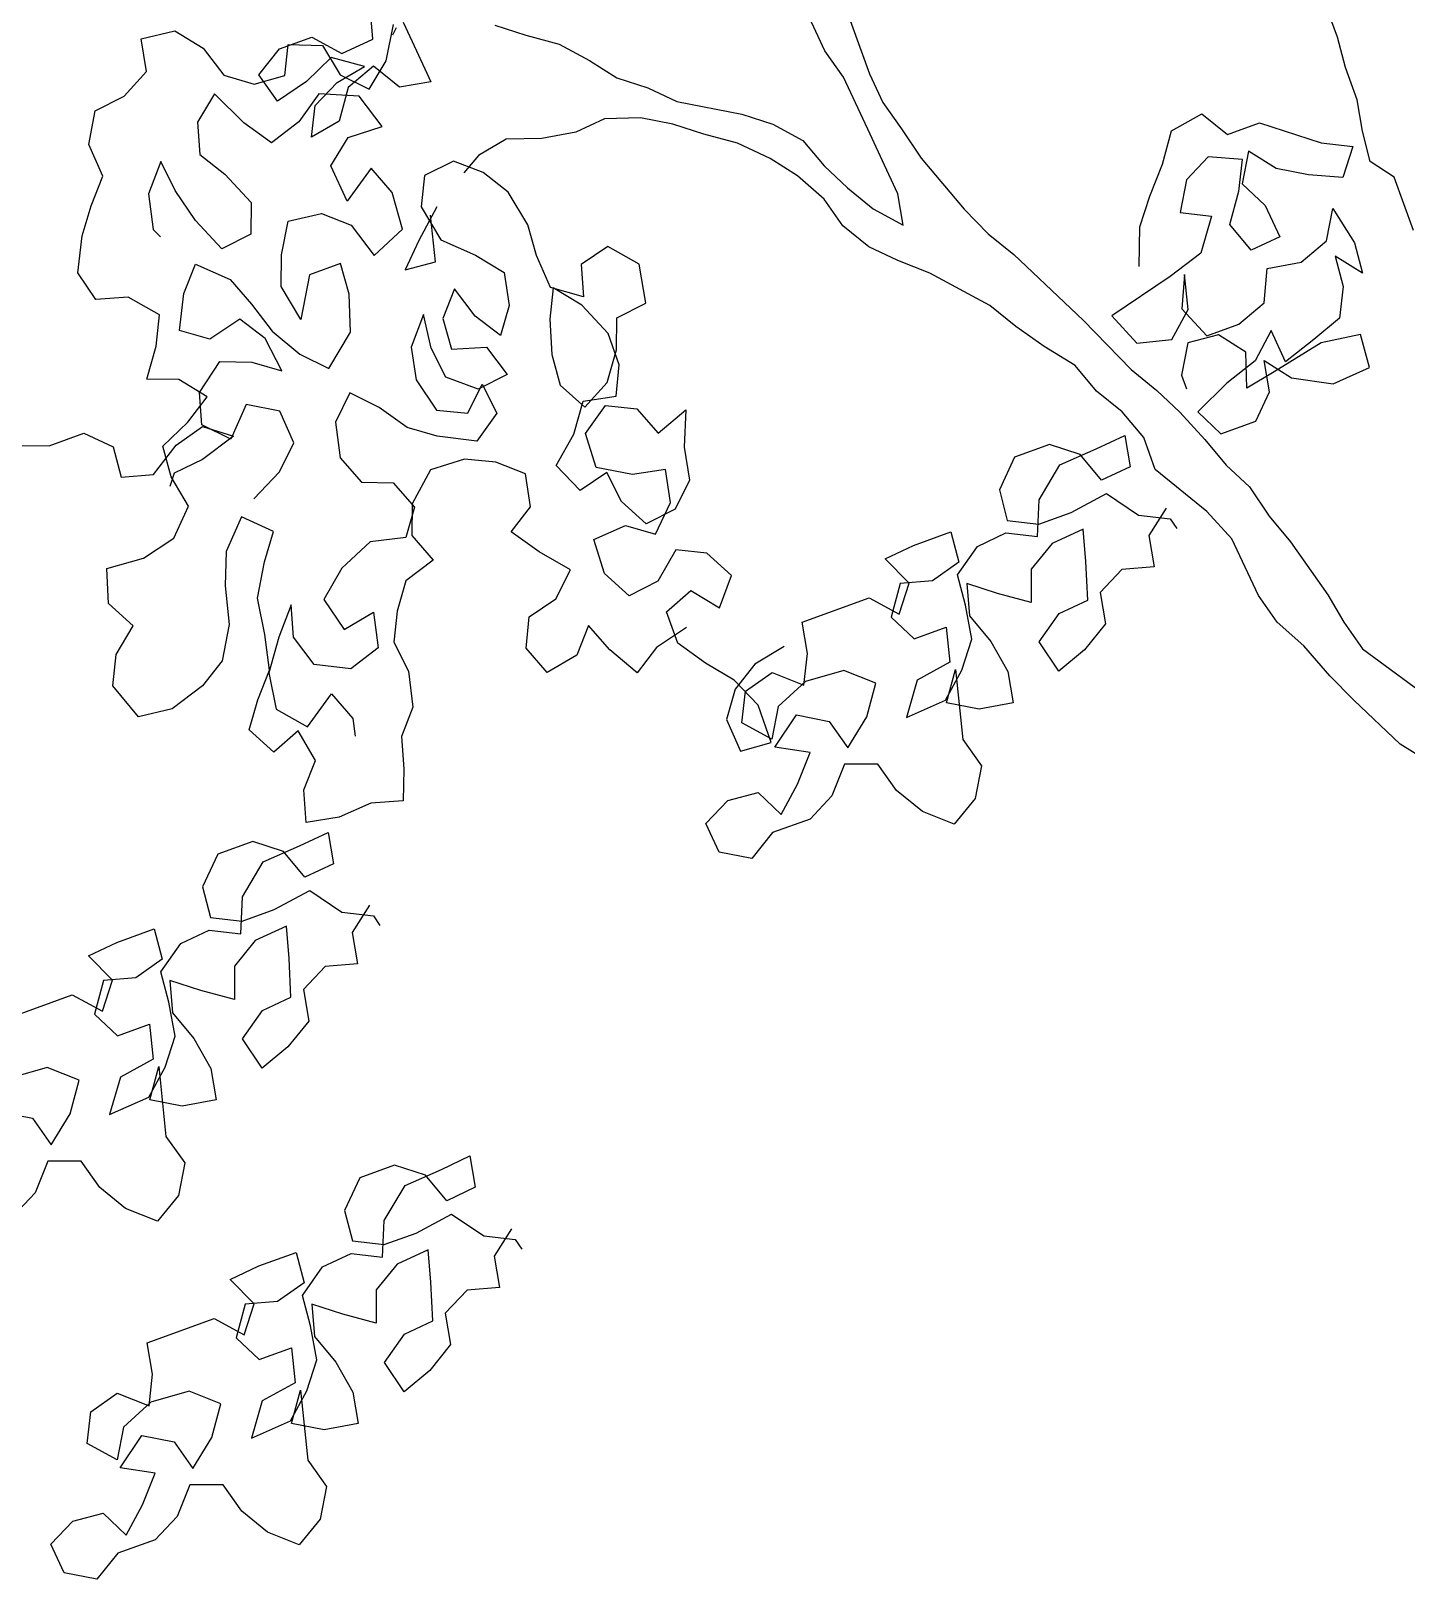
# Model space of a CAD drawing. Header units: millimetres. Extents: x 2622 to 2811, y 687 to 801.
# Drawn here: x 2709.295 to 2709.76, y 772.526 to 773.049 of the extents above; entities that cross this region are included whole.
import ezdxf

# ---------------------------------------------------------------- set-up
doc = ezdxf.new("R2010")
doc.units = ezdxf.units.MM
doc.layers.add('CHIOMA', color=94, linetype='Continuous')
doc.layers.add('tronco', color=36, linetype='Continuous')

msp = doc.modelspace()

# ---------------------------------------------------------------- linework, layer by layer
at = {"layer": 'CHIOMA'}
for p, q in [((2709.41053, 773.04592), (2709.40963, 773.05685)), ((2709.41504, 773.03866), (2709.41745, 773.05092)), ((2709.41834, 773.04978), (2709.41719, 773.04732)), ((2709.42072, 773.05167), (2709.42523, 773.04205)), ((2709.33223, 773.04611), (2709.34354, 773.04879)), ((2709.33396, 773.03499), (2709.33223, 773.04611)), ((2709.34354, 773.04879), (2709.35317, 773.04298)), ((2709.37898, 773.04266), (2709.38983, 773.04659)), ((2709.38983, 773.04659), (2709.40001, 773.04108)), ((2709.40001, 773.04108), (2709.41053, 773.04592)), ((2709.35317, 773.04298), (2709.36018, 773.03376)), ((2709.37191, 773.03395), (2709.37898, 773.04266)), ((2709.38074, 773.03364), (2709.38183, 773.0442)), ((2709.38183, 773.0442), (2709.39353, 773.04386)), ((2709.3964, 773.03977), (2709.38809, 773.03164)), ((2709.39353, 773.04386), (2709.39941, 773.03389)), ((2709.40773, 773.03672), (2709.3964, 773.03977)), ((2709.42523, 773.04205), (2709.43007, 773.03154)), ((2709.32645, 773.02667), (2709.33396, 773.03499)), ((2709.37823, 773.02499), (2709.37191, 773.03395)), ((2709.39844, 773.03131), (2709.40773, 773.03672)), ((2709.41077, 773.03681), (2709.40214, 773.02958)), ((2709.40923, 773.02902), (2709.41504, 773.03866)), ((2709.41948, 773.02973), (2709.41077, 773.03681)), ((2709.36018, 773.03376), (2709.37038, 773.03077)), ((2709.37038, 773.03077), (2709.38074, 773.03364)), ((2709.38809, 773.03164), (2709.37823, 773.02499)), ((2709.39105, 773.02351), (2709.39844, 773.03131)), ((2709.40214, 773.02958), (2709.39909, 773.01825)), ((2709.39941, 773.03389), (2709.40923, 773.02902)), ((2709.43007, 773.03154), (2709.41948, 773.02973)), ((2709.31666, 773.02173), (2709.32645, 773.02667)), ((2709.357, 773.02752), (2709.35118, 773.01789)), ((2709.36684, 773.01775), (2709.357, 773.02752)), ((2709.39226, 773.02745), (2709.38551, 773.018)), ((2709.38981, 773.01283), (2709.39105, 773.02351)), ((2709.40584, 773.02674), (2709.39226, 773.02745)), ((2709.41361, 773.0164), (2709.40584, 773.02674)), ((2709.31443, 773.01041), (2709.31666, 773.02173)), ((2709.39909, 773.01825), (2709.38981, 773.01283)), ((2709.68056, 773.01503), (2709.69075, 773.02078)), ((2709.69075, 773.02078), (2709.69945, 773.0137)), ((2709.35118, 773.01789), (2709.35197, 773.00695)), ((2709.37629, 773.01099), (2709.36684, 773.01775)), ((2709.38551, 773.018), (2709.37629, 773.01099)), ((2709.40212, 773.01278), (2709.41361, 773.0164)), ((2709.67751, 773.0037), (2709.68056, 773.01503)), ((2709.69945, 773.0137), (2709.7103, 773.01764)), ((2709.7103, 773.01764), (2709.73116, 773.01089)), ((2709.31918, 772.99967), (2709.31443, 773.01041)), ((2709.3963, 773.00314), (2709.40212, 773.01278)), ((2709.7066, 773.00811), (2709.70445, 772.99711)), ((2709.71588, 773.00227), (2709.7066, 773.00811)), ((2709.73116, 773.01089), (2709.74184, 773.00965)), ((2709.74184, 773.00965), (2709.73847, 772.99922)), ((2709.33878, 773.00464), (2709.33467, 772.99369)), ((2709.34372, 772.99485), (2709.33878, 773.00464)), ((2709.35197, 773.00695), (2709.36048, 773.00038)), ((2709.40181, 772.99128), (2709.3963, 773.00314)), ((2709.43779, 773.00479), (2709.428, 772.99985)), ((2709.4478, 773.00086), (2709.43779, 773.00479)), ((2709.44624, 773.00671), (2709.44123, 773.0008)), ((2709.67323, 772.99294), (2709.67751, 773.0037)), ((2709.69296, 773.00623), (2709.68556, 772.99843)), ((2709.70454, 773.00532), (2709.69296, 773.00623)), ((2709.7033, 772.99464), (2709.70454, 773.00532)), ((2709.31526, 772.98967), (2709.31918, 772.99967)), ((2709.36048, 773.00038), (2709.36938, 772.99079)), ((2709.40989, 773.00243), (2709.40181, 772.99128)), ((2709.41708, 772.99416), (2709.40989, 773.00243)), ((2709.428, 772.99985), (2709.4269, 772.98929)), ((2709.4563, 772.99429), (2709.4478, 773.00086)), ((2709.68556, 772.99843), (2709.68342, 772.98742)), ((2709.72688, 773.00013), (2709.71588, 773.00227)), ((2709.73847, 772.99922), (2709.72688, 773.00013)), ((2709.33467, 772.99369), (2709.33622, 772.98163)), ((2709.35054, 772.98469), (2709.34372, 772.99485)), ((2709.42052, 772.98172), (2709.41708, 772.99416)), ((2709.46294, 772.98318), (2709.4563, 772.99429)), ((2709.66986, 772.9825), (2709.67323, 772.99294)), ((2709.70026, 772.98331), (2709.7033, 772.99464)), ((2709.70445, 772.99711), (2709.71225, 772.98971)), ((2709.31227, 772.97947), (2709.31526, 772.98967)), ((2709.36938, 772.99079), (2709.36922, 772.98004)), ((2709.38185, 772.98442), (2709.39315, 772.9871)), ((2709.39315, 772.9871), (2709.40316, 772.98317)), ((2709.4321, 772.98931), (2709.42602, 772.97789)), ((2709.4269, 772.98929), (2709.43354, 772.97818)), ((2709.68342, 772.98742), (2709.6941, 772.98619)), ((2709.71225, 772.98971), (2709.7171, 772.97919)), ((2709.73295, 772.97778), (2709.73509, 772.98879)), ((2709.73509, 772.98879), (2709.7424, 772.97712)), ((2709.33622, 772.98163), (2709.33868, 772.97918)), ((2709.35943, 772.9751), (2709.35054, 772.98469)), ((2709.37962, 772.9731), (2709.38185, 772.98442)), ((2709.40316, 772.98317), (2709.41093, 772.97283)), ((2709.41093, 772.97283), (2709.42052, 772.98172)), ((2709.43168, 772.97074), (2709.43005, 772.98651)), ((2709.46581, 772.97282), (2709.46294, 772.98318)), ((2709.6696, 772.96911), (2709.66986, 772.9825)), ((2709.6941, 772.98619), (2709.69047, 772.97362)), ((2709.70748, 772.97468), (2709.70026, 772.98331)), ((2709.31081, 772.96702), (2709.31227, 772.97947)), ((2709.36922, 772.98004), (2709.35943, 772.9751)), ((2709.42602, 772.97789), (2709.42141, 772.96803)), ((2709.43354, 772.97818), (2709.44525, 772.97294)), ((2709.7171, 772.97919), (2709.70748, 772.97468)), ((2709.72432, 772.97056), (2709.73295, 772.97778)), ((2709.7424, 772.97712), (2709.7451, 772.96685)), ((2709.37947, 772.96235), (2709.37962, 772.9731)), ((2709.44525, 772.97294), (2709.45489, 772.96713)), ((2709.47056, 772.96209), (2709.46581, 772.97282)), ((2709.48994, 772.97592), (2709.4809, 772.96985)), ((2709.50052, 772.96992), (2709.48994, 772.97592)), ((2709.69047, 772.97362), (2709.68003, 772.96574)), ((2709.73582, 772.97269), (2709.73853, 772.96241)), ((2709.7451, 772.96685), (2709.73582, 772.97269)), ((2709.31687, 772.95799), (2709.31081, 772.96702)), ((2709.34666, 772.95997), (2709.35059, 772.96998)), ((2709.35059, 772.96998), (2709.3623, 772.96474)), ((2709.38907, 772.96634), (2709.38611, 772.95124)), ((2709.39962, 772.97015), (2709.38907, 772.96634)), ((2709.40248, 772.95978), (2709.39962, 772.97015)), ((2709.42141, 772.96803), (2709.43168, 772.97074)), ((2709.45489, 772.96713), (2709.45662, 772.95601)), ((2709.4809, 772.96985), (2709.48169, 772.95892)), ((2709.50282, 772.95673), (2709.50052, 772.96992)), ((2709.68488, 772.96647), (2709.68397, 772.95489)), ((2709.68611, 772.95464), (2709.68488, 772.96647)), ((2709.71191, 772.95684), (2709.71282, 772.96843)), ((2709.71282, 772.96843), (2709.72432, 772.97056)), ((2709.3623, 772.96474), (2709.36949, 772.95647)), ((2709.38611, 772.95124), (2709.37947, 772.96235)), ((2709.43812, 772.9616), (2709.43419, 772.95159)), ((2709.44513, 772.95238), (2709.43812, 772.9616)), ((2709.4715, 772.9619), (2709.4704, 772.95134)), ((2709.48169, 772.95892), (2709.47056, 772.96209)), ((2709.48114, 772.95609), (2709.4715, 772.9619)), ((2709.68003, 772.96574), (2709.66031, 772.95244)), ((2709.73853, 772.96241), (2709.73729, 772.95174)), ((2709.32781, 772.95878), (2709.31687, 772.95799)), ((2709.33839, 772.95278), (2709.32781, 772.95878)), ((2709.34519, 772.94752), (2709.34666, 772.95997)), ((2709.36949, 772.95647), (2709.3765, 772.94725)), ((2709.4029, 772.94696), (2709.40248, 772.95978)), ((2709.45662, 772.95601), (2709.45364, 772.94581)), ((2709.49003, 772.9465), (2709.48114, 772.95609)), ((2709.49303, 772.95179), (2709.50282, 772.95673)), ((2709.70327, 772.94962), (2709.71191, 772.95684)), ((2709.33729, 772.94222), (2709.33839, 772.95278)), ((2709.36555, 772.95136), (2709.35539, 772.94454)), ((2709.37406, 772.94479), (2709.36555, 772.95136)), ((2709.42759, 772.95289), (2709.42348, 772.94194)), ((2709.43027, 772.94158), (2709.42759, 772.95289)), ((2709.43419, 772.95159), (2709.43706, 772.94123)), ((2709.45364, 772.94581), (2709.44513, 772.95238)), ((2709.4704, 772.95134), (2709.47101, 772.93946)), ((2709.49288, 772.94104), (2709.49303, 772.95179)), ((2709.66031, 772.95244), (2709.66877, 772.94323)), ((2709.6806, 772.94446), (2709.68611, 772.95464)), ((2709.68397, 772.95489), (2709.69243, 772.94568)), ((2709.73729, 772.95174), (2709.72866, 772.94451)), ((2709.35539, 772.94454), (2709.34519, 772.94752)), ((2709.3765, 772.94725), (2709.38577, 772.93955)), ((2709.39559, 772.93468), (2709.4029, 772.94696)), ((2709.49384, 772.93595), (2709.49003, 772.9465)), ((2709.69637, 772.94609), (2709.6861, 772.94339)), ((2709.69243, 772.94568), (2709.70327, 772.94962)), ((2709.70565, 772.94025), (2709.69637, 772.94609)), ((2709.71428, 772.94748), (2709.70877, 772.93729)), ((2709.71912, 772.93696), (2709.71428, 772.94748)), ((2709.74443, 772.94614), (2709.73112, 772.94336)), ((2709.74747, 772.93497), (2709.74443, 772.94614)), ((2709.33412, 772.93108), (2709.33729, 772.94222)), ((2709.37975, 772.93387), (2709.37406, 772.94479)), ((2709.42348, 772.94194), (2709.42521, 772.93082)), ((2709.4352, 772.93179), (2709.43027, 772.94158)), ((2709.43706, 772.94123), (2709.44894, 772.94184)), ((2709.44894, 772.94184), (2709.45595, 772.93262)), ((2709.48971, 772.9299), (2709.49288, 772.94104)), ((2709.66877, 772.94323), (2709.6806, 772.94446)), ((2709.6861, 772.94339), (2709.68396, 772.93238)), ((2709.70597, 772.92809), (2709.70565, 772.94025)), ((2709.73112, 772.94336), (2709.71526, 772.93351)), ((2709.72866, 772.94451), (2709.71912, 772.93696)), ((2709.35187, 772.92661), (2709.35881, 772.93701)), ((2709.35881, 772.93701), (2709.36956, 772.93685)), ((2709.36956, 772.93685), (2709.37975, 772.93387)), ((2709.38577, 772.93955), (2709.39559, 772.93468)), ((2709.47101, 772.93946), (2709.47387, 772.92909)), ((2709.49274, 772.92539), (2709.49384, 772.93595)), ((2709.70877, 772.93729), (2709.69924, 772.92974)), ((2709.71181, 772.93737), (2709.72109, 772.93154)), ((2709.71361, 772.92677), (2709.71181, 772.93737)), ((2709.73514, 772.92947), (2709.74747, 772.93497)), ((2709.34487, 772.93093), (2709.33412, 772.93108)), ((2709.35451, 772.92511), (2709.34487, 772.93093)), ((2709.42521, 772.93082), (2709.43204, 772.92066)), ((2709.44616, 772.92768), (2709.4352, 772.93179)), ((2709.4426, 772.91956), (2709.44747, 772.92938)), ((2709.45595, 772.93262), (2709.44616, 772.92768)), ((2709.44747, 772.92938), (2709.45241, 772.91959)), ((2709.4822, 772.92158), (2709.48971, 772.9299)), ((2709.68396, 772.93238), (2709.6856, 772.92786)), ((2709.69924, 772.92974), (2709.68945, 772.92005)), ((2709.71526, 772.93351), (2709.70597, 772.92809)), ((2709.72109, 772.93154), (2709.73514, 772.92947)), ((2709.34794, 772.9166), (2709.35451, 772.92511)), ((2709.35266, 772.91568), (2709.35187, 772.92661)), ((2709.40278, 772.92641), (2709.39791, 772.91658)), ((2709.41261, 772.92153), (2709.40278, 772.92641)), ((2709.47387, 772.92909), (2709.4822, 772.92158)), ((2709.48162, 772.92365), (2709.49274, 772.92539)), ((2709.70901, 772.91692), (2709.71361, 772.92677)), ((2709.36772, 772.92252), (2709.36248, 772.91081)), ((2709.37904, 772.92029), (2709.36772, 772.92252)), ((2709.38379, 772.90956), (2709.37904, 772.92029)), ((2709.42206, 772.91478), (2709.41261, 772.92153)), ((2709.43204, 772.92066), (2709.4426, 772.91956)), ((2709.45241, 772.91959), (2709.44565, 772.91014)), ((2709.47846, 772.91251), (2709.48162, 772.92365)), ((2709.48241, 772.91272), (2709.48917, 772.92217)), ((2709.48917, 772.92217), (2709.49974, 772.92107)), ((2709.49974, 772.92107), (2709.50693, 772.9128)), ((2709.50693, 772.9128), (2709.51633, 772.92075)), ((2709.51633, 772.92075), (2709.51581, 772.90811)), ((2709.68945, 772.92005), (2709.69725, 772.91265)), ((2709.33948, 772.90847), (2709.34794, 772.9166)), ((2709.34397, 772.90882), (2709.35293, 772.91514)), ((2709.36248, 772.91081), (2709.35266, 772.91568)), ((2709.35293, 772.91514), (2709.36336, 772.91177)), ((2709.39791, 772.91658), (2709.39946, 772.90452)), ((2709.43225, 772.91179), (2709.42206, 772.91478)), ((2709.69725, 772.91265), (2709.70901, 772.91692)), ((2709.28983, 772.90861), (2709.30108, 772.9086)), ((2709.30108, 772.9086), (2709.31283, 772.91287)), ((2709.31283, 772.91287), (2709.32269, 772.90826)), ((2709.33632, 772.89889), (2709.34397, 772.90882)), ((2709.34234, 772.8981), (2709.33948, 772.90847)), ((2709.36336, 772.91177), (2709.35292, 772.90389)), ((2709.37892, 772.89973), (2709.38379, 772.90956)), ((2709.44565, 772.91014), (2709.43225, 772.91179)), ((2709.47246, 772.90193), (2709.47846, 772.91251)), ((2709.48604, 772.90122), (2709.48241, 772.91272)), ((2709.63925, 772.90899), (2709.6275, 772.90473)), ((2709.64968, 772.90562), (2709.63925, 772.90899)), ((2709.65511, 772.90759), (2709.66472, 772.9121)), ((2709.66472, 772.9121), (2709.66652, 772.9015)), ((2709.32269, 772.90826), (2709.32539, 772.89799)), ((2709.35292, 772.90389), (2709.34331, 772.89937)), ((2709.39946, 772.90452), (2709.40666, 772.89624)), ((2709.44152, 772.90409), (2709.43003, 772.90047)), ((2709.45208, 772.903), (2709.44152, 772.90409)), ((2709.51581, 772.90811), (2709.51754, 772.89699)), ((2709.6275, 772.90473), (2709.62232, 772.89364)), ((2709.64278, 772.90209), (2709.65511, 772.90759)), ((2709.65691, 772.89699), (2709.64968, 772.90562)), ((2709.32539, 772.89799), (2709.33632, 772.89889)), ((2709.34331, 772.89937), (2709.34191, 772.89477)), ((2709.34822, 772.88813), (2709.34234, 772.8981)), ((2709.37028, 772.89065), (2709.37892, 772.89973)), ((2709.43003, 772.90047), (2709.42384, 772.88895)), ((2709.46209, 772.89907), (2709.45208, 772.903)), ((2709.46383, 772.88795), (2709.46209, 772.89907)), ((2709.48059, 772.89347), (2709.47246, 772.90193)), ((2709.48963, 772.89954), (2709.48059, 772.89347)), ((2709.4983, 772.89881), (2709.48604, 772.90122)), ((2709.49456, 772.88975), (2709.48963, 772.89954)), ((2709.50942, 772.90055), (2709.4983, 772.89881)), ((2709.51116, 772.88943), (2709.50942, 772.90055)), ((2709.63579, 772.89035), (2709.64278, 772.90209)), ((2709.66652, 772.9015), (2709.65691, 772.89699)), ((2709.40666, 772.89624), (2709.41741, 772.89609)), ((2709.41741, 772.89609), (2709.4246, 772.88782)), ((2709.51754, 772.89699), (2709.51267, 772.88717)), ((2709.62232, 772.89364), (2709.62502, 772.88337)), ((2709.34317, 772.87736), (2709.34822, 772.88813)), ((2709.4246, 772.88782), (2709.42162, 772.87762)), ((2709.42384, 772.88895), (2709.42369, 772.8782)), ((2709.45726, 772.87944), (2709.46383, 772.88795)), ((2709.50288, 772.88223), (2709.49456, 772.88975)), ((2709.5061, 772.87866), (2709.51116, 772.88943)), ((2709.6352, 772.87786), (2709.63579, 772.89035)), ((2709.64655, 772.88607), (2709.65855, 772.89247)), ((2709.65855, 772.89247), (2709.66939, 772.88515)), ((2709.67875, 772.88753), (2709.67291, 772.87825)), ((2709.36615, 772.8846), (2709.36091, 772.87289)), ((2709.37692, 772.87955), (2709.36615, 772.8846)), ((2709.51267, 772.88717), (2709.50288, 772.88223)), ((2709.62502, 772.88337), (2709.6357, 772.88213)), ((2709.6357, 772.88213), (2709.64655, 772.88607)), ((2709.66939, 772.88515), (2709.68007, 772.88391)), ((2709.68007, 772.88391), (2709.68228, 772.88062)), ((2709.33301, 772.87054), (2709.34317, 772.87736)), ((2709.37393, 772.86935), (2709.37692, 772.87955)), ((2709.42162, 772.87762), (2709.40955, 772.87607)), ((2709.42369, 772.8782), (2709.43088, 772.86992)), ((2709.46671, 772.87268), (2709.45726, 772.87944)), ((2709.48517, 772.87689), (2709.49591, 772.88164)), ((2709.49591, 772.88164), (2709.5061, 772.87866)), ((2709.5933, 772.87493), (2709.60596, 772.87952)), ((2709.60596, 772.87952), (2709.60866, 772.86925)), ((2709.61491, 772.87458), (2709.62453, 772.8791)), ((2709.62453, 772.8791), (2709.6352, 772.87786)), ((2709.65065, 772.8804), (2709.64013, 772.87556)), ((2709.65155, 772.86947), (2709.65065, 772.8804)), ((2709.67291, 772.87825), (2709.67472, 772.86765)), ((2709.36091, 772.87289), (2709.36057, 772.8612)), ((2709.40955, 772.87607), (2709.39997, 772.86718)), ((2709.47729, 772.86668), (2709.46671, 772.87268)), ((2709.4888, 772.8654), (2709.48517, 772.87689)), ((2709.51291, 772.8734), (2709.50691, 772.86282)), ((2709.52347, 772.87231), (2709.51291, 772.8734)), ((2709.5318, 772.86479), (2709.52347, 772.87231)), ((2709.58369, 772.87041), (2709.5933, 772.87493)), ((2709.60817, 772.86498), (2709.61491, 772.87458)), ((2709.64013, 772.87556), (2709.63306, 772.86685)), ((2709.32057, 772.8671), (2709.33301, 772.87054)), ((2709.32118, 772.85522), (2709.32057, 772.8671)), ((2709.37152, 772.85709), (2709.37393, 772.86935)), ((2709.39997, 772.86718), (2709.39397, 772.8566)), ((2709.43088, 772.86992), (2709.42167, 772.86291)), ((2709.47242, 772.85686), (2709.47729, 772.86668)), ((2709.59182, 772.86211), (2709.58369, 772.87041)), ((2709.60866, 772.86925), (2709.5997, 772.86293)), ((2709.63306, 772.86685), (2709.63306, 772.8556)), ((2709.6522, 772.85641), (2709.65155, 772.86947)), ((2709.66379, 772.86675), (2709.65639, 772.85895)), ((2709.67472, 772.86765), (2709.66379, 772.86675)), ((2709.42167, 772.86291), (2709.41868, 772.85272)), ((2709.49712, 772.85789), (2709.4888, 772.8654)), ((2709.50691, 772.86282), (2709.49712, 772.85789)), ((2709.52768, 772.85384), (2709.5318, 772.86479)), ((2709.58878, 772.86203), (2709.58573, 772.8507)), ((2709.58844, 772.85168), (2709.59182, 772.86211)), ((2709.5997, 772.86293), (2709.58878, 772.86203)), ((2709.61087, 772.85471), (2709.60817, 772.86498)), ((2709.61129, 772.86202), (2709.61218, 772.85109)), ((2709.62172, 772.85864), (2709.61129, 772.86202)), ((2709.36057, 772.8612), (2709.36193, 772.84819)), ((2709.37402, 772.84484), (2709.37152, 772.85709)), ((2709.39397, 772.8566), (2709.40079, 772.84644)), ((2709.46339, 772.8508), (2709.47242, 772.85686)), ((2709.50977, 772.85246), (2709.51805, 772.85965)), ((2709.51805, 772.85965), (2709.52768, 772.85384)), ((2709.55566, 772.84899), (2709.57826, 772.85719)), ((2709.57826, 772.85719), (2709.58844, 772.85168)), ((2709.63306, 772.8556), (2709.62172, 772.85864)), ((2709.64258, 772.85189), (2709.6522, 772.85641)), ((2709.65639, 772.85895), (2709.65819, 772.84835)), ((2709.3295, 772.84771), (2709.32118, 772.85522)), ((2709.38285, 772.85486), (2709.37873, 772.84391)), ((2709.38364, 772.84393), (2709.38285, 772.85486)), ((2709.40079, 772.84644), (2709.41076, 772.85232)), ((2709.41076, 772.85232), (2709.41231, 772.84025)), ((2709.41868, 772.85272), (2709.41759, 772.84216)), ((2709.51358, 772.84191), (2709.50977, 772.85246)), ((2709.613, 772.8432), (2709.61087, 772.85471)), ((2709.61218, 772.85109), (2709.61941, 772.84246)), ((2709.63584, 772.84228), (2709.64258, 772.85189)), ((2709.32368, 772.83807), (2709.3295, 772.84771)), ((2709.36193, 772.84819), (2709.35952, 772.83593)), ((2709.46229, 772.84023), (2709.46339, 772.8508)), ((2709.48339, 772.84785), (2709.47946, 772.83784)), ((2709.49058, 772.83957), (2709.48339, 772.84785)), ((2709.51658, 772.8472), (2709.50642, 772.84038)), ((2709.55746, 772.83839), (2709.55566, 772.84899)), ((2709.58573, 772.8507), (2709.59353, 772.8433)), ((2709.59353, 772.8433), (2709.60438, 772.84723)), ((2709.60438, 772.84723), (2709.6056, 772.8354)), ((2709.65819, 772.84835), (2709.65112, 772.83965)), ((2709.37556, 772.83277), (2709.37402, 772.84484)), ((2709.37873, 772.84391), (2709.37538, 772.83183)), ((2709.39064, 772.83471), (2709.38364, 772.84393)), ((2709.41759, 772.84216), (2709.42252, 772.83237)), ((2709.52303, 772.83515), (2709.51358, 772.84191)), ((2709.5496, 772.84071), (2709.53963, 772.83483)), ((2709.60963, 772.83277), (2709.613, 772.8432)), ((2709.61941, 772.84246), (2709.62515, 772.83227)), ((2709.64249, 772.83242), (2709.63584, 772.84228)), ((2709.32259, 772.82751), (2709.32368, 772.83807)), ((2709.35952, 772.83593), (2709.35295, 772.82742)), ((2709.41231, 772.84025), (2709.4031, 772.83324)), ((2709.46948, 772.83196), (2709.46229, 772.84023)), ((2709.47946, 772.83784), (2709.46948, 772.83196)), ((2709.49985, 772.83187), (2709.49058, 772.83957)), ((2709.50642, 772.84038), (2709.49985, 772.83187)), ((2709.53267, 772.82934), (2709.52303, 772.83515)), ((2709.55622, 772.82771), (2709.55746, 772.83839)), ((2709.6056, 772.8354), (2709.59451, 772.82933)), ((2709.65112, 772.83965), (2709.64249, 772.83242)), ((2709.37164, 772.82277), (2709.37556, 772.83277)), ((2709.37538, 772.83183), (2709.37787, 772.81958)), ((2709.4031, 772.83324), (2709.39064, 772.83471)), ((2709.42252, 772.83237), (2709.42407, 772.8203)), ((2709.53963, 772.83483), (2709.53306, 772.82632)), ((2709.5365, 772.82567), (2709.54546, 772.83199)), ((2709.54546, 772.83199), (2709.55622, 772.82771)), ((2709.56978, 772.83263), (2709.5568, 772.82894)), ((2709.58054, 772.82835), (2709.56978, 772.83263)), ((2709.60412, 772.82259), (2709.60963, 772.83277)), ((2709.60444, 772.82168), (2709.60749, 772.83302)), ((2709.60749, 772.83302), (2709.60994, 772.80936)), ((2709.62515, 772.83227), (2709.62695, 772.82167)), ((2709.3313, 772.81697), (2709.32259, 772.82751)), ((2709.35295, 772.82742), (2709.34261, 772.81965)), ((2709.38845, 772.81358), (2709.39652, 772.82474)), ((2709.39652, 772.82474), (2709.40372, 772.81646)), ((2709.53306, 772.82632), (2709.53007, 772.81613)), ((2709.54081, 772.82088), (2709.53267, 772.82934)), ((2709.53526, 772.81499), (2709.5365, 772.82567)), ((2709.5568, 772.82894), (2709.54759, 772.82049)), ((2709.57749, 772.81702), (2709.58054, 772.82835)), ((2709.59451, 772.82933), (2709.59088, 772.81676)), ((2709.34261, 772.81965), (2709.3313, 772.81697)), ((2709.36865, 772.81257), (2709.37164, 772.82277)), ((2709.37787, 772.81958), (2709.38845, 772.81358)), ((2709.42407, 772.8203), (2709.42015, 772.81029)), ((2709.54519, 772.80826), (2709.54081, 772.82088)), ((2709.54759, 772.82049), (2709.54545, 772.80948)), ((2709.59088, 772.81676), (2709.60412, 772.82259)), ((2709.61545, 772.81954), (2709.60444, 772.82168)), ((2709.62695, 772.82167), (2709.61545, 772.81954)), ((2709.40372, 772.81646), (2709.40449, 772.81043)), ((2709.53007, 772.81613), (2709.53482, 772.8054)), ((2709.54545, 772.80948), (2709.53526, 772.81499)), ((2709.54643, 772.80677), (2709.55375, 772.81761)), ((2709.55375, 772.81761), (2709.56476, 772.81546)), ((2709.56476, 772.81546), (2709.57108, 772.8065)), ((2709.57108, 772.8065), (2709.57749, 772.81702)), ((2709.37698, 772.80506), (2709.36865, 772.81257)), ((2709.38525, 772.81225), (2709.37698, 772.80506)), ((2709.39113, 772.80228), (2709.38525, 772.81225)), ((2709.42015, 772.81029), (2709.42094, 772.79936)), ((2709.60994, 772.80936), (2709.61626, 772.8004)), ((2709.53482, 772.8054), (2709.54519, 772.80826)), ((2709.55834, 772.80495), (2709.54643, 772.80677)), ((2709.55407, 772.79419), (2709.55834, 772.80495)), ((2709.3872, 772.79227), (2709.39113, 772.80228)), ((2709.42094, 772.79936), (2709.42078, 772.78861)), ((2709.57001, 772.801), (2709.56573, 772.79024)), ((2709.58126, 772.80099), (2709.57001, 772.801)), ((2709.58758, 772.79204), (2709.58126, 772.80099)), ((2709.61626, 772.8004), (2709.61412, 772.78939)), ((2709.54855, 772.78401), (2709.55407, 772.79419)), ((2709.38799, 772.78133), (2709.3872, 772.79227)), ((2709.42078, 772.78861), (2709.40985, 772.78782)), ((2709.52308, 772.7809), (2709.53048, 772.7887)), ((2709.53048, 772.7887), (2709.54075, 772.79141)), ((2709.54075, 772.79141), (2709.54855, 772.78401)), ((2709.56573, 772.79024), (2709.55833, 772.78244)), ((2709.59629, 772.78496), (2709.58758, 772.79204)), ((2709.61412, 772.78939), (2709.60705, 772.78069)), ((2709.39912, 772.78307), (2709.38799, 772.78133)), ((2709.40985, 772.78782), (2709.39912, 772.78307)), ((2709.60705, 772.78069), (2709.59629, 772.78496)), ((2709.38573, 772.77344), (2709.39535, 772.77795)), ((2709.39535, 772.77795), (2709.39715, 772.76735)), ((2709.5276, 772.77129), (2709.52308, 772.7809)), ((2709.54568, 772.77785), (2709.5386, 772.76914)), ((2709.55833, 772.78244), (2709.54568, 772.77785)), ((2709.36988, 772.77485), (2709.35813, 772.77058)), ((2709.38031, 772.77147), (2709.36988, 772.77485)), ((2709.37341, 772.76794), (2709.38573, 772.77344)), ((2709.35813, 772.77058), (2709.35295, 772.75949)), ((2709.36642, 772.7562), (2709.37341, 772.76794)), ((2709.38753, 772.76284), (2709.38031, 772.77147)), ((2709.39715, 772.76735), (2709.38753, 772.76284)), ((2709.5386, 772.76914), (2709.5276, 772.77129)), ((2709.35295, 772.75949), (2709.35565, 772.74922)), ((2709.37718, 772.75192), (2709.38918, 772.75832)), ((2709.38918, 772.75832), (2709.40002, 772.751)), ((2709.36583, 772.74371), (2709.36642, 772.7562)), ((2709.36633, 772.74798), (2709.37718, 772.75192)), ((2709.40938, 772.75338), (2709.40354, 772.7441)), ((2709.35565, 772.74922), (2709.36633, 772.74798)), ((2709.38128, 772.74625), (2709.37076, 772.74141)), ((2709.38218, 772.73532), (2709.38128, 772.74625)), ((2709.40002, 772.751), (2709.41069, 772.74976)), ((2709.41069, 772.74976), (2709.41291, 772.74648)), ((2709.32393, 772.74078), (2709.33659, 772.74537)), ((2709.33659, 772.74537), (2709.33929, 772.7351)), ((2709.34554, 772.74044), (2709.35515, 772.74495)), ((2709.35515, 772.74495), (2709.36583, 772.74371)), ((2709.37076, 772.74141), (2709.36369, 772.7327)), ((2709.40354, 772.7441), (2709.40534, 772.7335)), ((2709.31432, 772.73627), (2709.32393, 772.74078)), ((2709.32245, 772.72796), (2709.31432, 772.73627)), ((2709.3388, 772.73083), (2709.34554, 772.74044)), ((2709.33929, 772.7351), (2709.33033, 772.72878)), ((2709.3415, 772.72056), (2709.3388, 772.73083)), ((2709.36369, 772.7327), (2709.36368, 772.72145)), ((2709.38283, 772.72226), (2709.38218, 772.73532)), ((2709.39442, 772.7326), (2709.38702, 772.7248)), ((2709.40534, 772.7335), (2709.39442, 772.7326)), ((2709.31941, 772.72788), (2709.31636, 772.71655)), ((2709.31907, 772.71753), (2709.32245, 772.72796)), ((2709.33033, 772.72878), (2709.31941, 772.72788)), ((2709.34192, 772.72787), (2709.34281, 772.71694)), ((2709.35235, 772.7245), (2709.34192, 772.72787)), ((2709.28629, 772.71484), (2709.30889, 772.72304)), ((2709.30889, 772.72304), (2709.31907, 772.71753)), ((2709.34363, 772.70906), (2709.3415, 772.72056)), ((2709.36368, 772.72145), (2709.35235, 772.7245)), ((2709.37321, 772.71775), (2709.38283, 772.72226)), ((2709.38702, 772.7248), (2709.38882, 772.7142)), ((2709.31636, 772.71655), (2709.32416, 772.70915)), ((2709.34281, 772.71694), (2709.35004, 772.70831)), ((2709.36647, 772.70814), (2709.37321, 772.71775)), ((2709.32416, 772.70915), (2709.33501, 772.71309)), ((2709.33501, 772.71309), (2709.33623, 772.70126)), ((2709.38882, 772.7142), (2709.38175, 772.7055)), ((2709.34026, 772.69862), (2709.34363, 772.70906)), ((2709.35004, 772.70831), (2709.35578, 772.69812)), ((2709.37312, 772.69828), (2709.36647, 772.70814)), ((2709.38175, 772.7055), (2709.37312, 772.69828)), ((2709.33623, 772.70126), (2709.32514, 772.69518)), ((2709.30041, 772.69848), (2709.28743, 772.6948)), ((2709.31117, 772.69421), (2709.30041, 772.69848)), ((2709.30812, 772.68287), (2709.31117, 772.69421)), ((2709.32514, 772.69518), (2709.32151, 772.68262)), ((2709.33474, 772.68844), (2709.34026, 772.69862)), ((2709.33507, 772.68754), (2709.33812, 772.69887)), ((2709.33812, 772.69887), (2709.34057, 772.67521)), ((2709.35578, 772.69812), (2709.35758, 772.68752)), ((2709.28438, 772.68346), (2709.29539, 772.68132)), ((2709.32151, 772.68262), (2709.33474, 772.68844)), ((2709.34608, 772.68539), (2709.33507, 772.68754)), ((2709.35758, 772.68752), (2709.34608, 772.68539)), ((2709.29539, 772.68132), (2709.30171, 772.67236)), ((2709.30171, 772.67236), (2709.30812, 772.68287)), ((2709.34057, 772.67521), (2709.34689, 772.66625)), ((2709.43371, 772.66408), (2709.44332, 772.6686)), ((2709.44332, 772.6686), (2709.44512, 772.658)), ((2709.30064, 772.66685), (2709.29636, 772.65609)), ((2709.31189, 772.66685), (2709.30064, 772.66685)), ((2709.31821, 772.65789), (2709.31189, 772.66685)), ((2709.34689, 772.66625), (2709.34475, 772.65524)), ((2709.41785, 772.66549), (2709.4061, 772.66122)), ((2709.42829, 772.66211), (2709.41785, 772.66549)), ((2709.42138, 772.65859), (2709.43371, 772.66408)), ((2709.32692, 772.65082), (2709.31821, 772.65789)), ((2709.4061, 772.66122), (2709.40092, 772.65014)), ((2709.41439, 772.64684), (2709.42138, 772.65859)), ((2709.43551, 772.65348), (2709.42829, 772.66211)), ((2709.44512, 772.658), (2709.43551, 772.65348)), ((2709.29636, 772.65609), (2709.28896, 772.64829)), ((2709.34475, 772.65524), (2709.33768, 772.64654)), ((2709.33768, 772.64654), (2709.32692, 772.65082)), ((2709.40092, 772.65014), (2709.40362, 772.63987)), ((2709.41381, 772.63435), (2709.41439, 772.64684)), ((2709.42515, 772.64256), (2709.43715, 772.64896)), ((2709.43715, 772.64896), (2709.44799, 772.64165)), ((2709.4143, 772.63863), (2709.42515, 772.64256)), ((2709.44799, 772.64165), (2709.45867, 772.64041)), ((2709.45736, 772.64402), (2709.45152, 772.63474)), ((2709.40362, 772.63987), (2709.4143, 772.63863)), ((2709.42926, 772.63689), (2709.41874, 772.63205)), ((2709.43015, 772.62596), (2709.42926, 772.63689)), ((2709.45867, 772.64041), (2709.46089, 772.63712)), ((2709.36229, 772.62691), (2709.37191, 772.63142)), ((2709.37191, 772.63142), (2709.38456, 772.63602)), ((2709.38456, 772.63602), (2709.38727, 772.62574)), ((2709.39351, 772.63108), (2709.40313, 772.63559)), ((2709.40313, 772.63559), (2709.41381, 772.63435)), ((2709.41874, 772.63205), (2709.41167, 772.62335)), ((2709.45152, 772.63474), (2709.45332, 772.62414)), ((2709.37042, 772.61861), (2709.36229, 772.62691)), ((2709.38677, 772.62147), (2709.39351, 772.63108)), ((2709.4308, 772.6129), (2709.43015, 772.62596)), ((2709.38727, 772.62574), (2709.37831, 772.61942)), ((2709.38948, 772.6112), (2709.38677, 772.62147)), ((2709.41167, 772.62335), (2709.41166, 772.61209)), ((2709.44239, 772.62325), (2709.43499, 772.61545)), ((2709.45332, 772.62414), (2709.44239, 772.62325)), ((2709.36738, 772.61853), (2709.36433, 772.60719)), ((2709.36705, 772.60818), (2709.37042, 772.61861)), ((2709.37831, 772.61942), (2709.36738, 772.61853)), ((2709.38989, 772.61851), (2709.39079, 772.60759)), ((2709.40032, 772.61514), (2709.38989, 772.61851)), ((2709.33426, 772.60549), (2709.35686, 772.61369)), ((2709.35686, 772.61369), (2709.36705, 772.60818)), ((2709.39161, 772.5997), (2709.38948, 772.6112)), ((2709.41166, 772.61209), (2709.40032, 772.61514)), ((2709.42119, 772.60839), (2709.4308, 772.6129)), ((2709.43499, 772.61545), (2709.43679, 772.60485)), ((2709.33606, 772.59489), (2709.33426, 772.60549)), ((2709.36433, 772.60719), (2709.37213, 772.59979)), ((2709.39079, 772.60759), (2709.39801, 772.59896)), ((2709.41444, 772.59878), (2709.42119, 772.60839)), ((2709.37213, 772.59979), (2709.38298, 772.60373)), ((2709.38298, 772.60373), (2709.38421, 772.5919)), ((2709.43679, 772.60485), (2709.42972, 772.59614)), ((2709.33483, 772.58421), (2709.33606, 772.59489)), ((2709.38823, 772.58927), (2709.39161, 772.5997)), ((2709.39801, 772.59896), (2709.40376, 772.58876)), ((2709.42109, 772.58892), (2709.41444, 772.59878)), ((2709.42972, 772.59614), (2709.42109, 772.58892)), ((2709.38421, 772.5919), (2709.37311, 772.58583)), ((2709.38305, 772.57818), (2709.38609, 772.58951)), ((2709.38609, 772.58951), (2709.38854, 772.56585)), ((2709.31511, 772.58216), (2709.32407, 772.58849)), ((2709.32407, 772.58849), (2709.33483, 772.58421)), ((2709.3354, 772.58544), (2709.32619, 772.57698)), ((2709.34838, 772.58913), (2709.3354, 772.58544)), ((2709.35914, 772.58485), (2709.34838, 772.58913)), ((2709.3561, 772.57351), (2709.35914, 772.58485)), ((2709.37311, 772.58583), (2709.36949, 772.57326)), ((2709.38272, 772.57908), (2709.38823, 772.58927)), ((2709.40376, 772.58876), (2709.40556, 772.57817)), ((2709.31387, 772.57149), (2709.31511, 772.58216)), ((2709.36949, 772.57326), (2709.38272, 772.57908)), ((2709.32619, 772.57698), (2709.32405, 772.56597)), ((2709.32504, 772.56326), (2709.33235, 772.5741)), ((2709.33235, 772.5741), (2709.34336, 772.57196)), ((2709.39406, 772.57604), (2709.38305, 772.57818)), ((2709.40556, 772.57817), (2709.39406, 772.57604)), ((2709.32405, 772.56597), (2709.31387, 772.57149)), ((2709.34336, 772.57196), (2709.34968, 772.563)), ((2709.34968, 772.563), (2709.3561, 772.57351)), ((2709.33695, 772.56145), (2709.32504, 772.56326)), ((2709.38854, 772.56585), (2709.39486, 772.55689)), ((2709.33267, 772.55069), (2709.33695, 772.56145)), ((2709.34861, 772.5575), (2709.34433, 772.54674)), ((2709.35987, 772.55749), (2709.34861, 772.5575)), ((2709.36619, 772.54853), (2709.35987, 772.55749)), ((2709.39486, 772.55689), (2709.39272, 772.54589)), ((2709.30909, 772.5452), (2709.31936, 772.5479)), ((2709.31936, 772.5479), (2709.32716, 772.5405)), ((2709.32716, 772.5405), (2709.33267, 772.55069)), ((2709.37489, 772.54146), (2709.36619, 772.54853)), ((2709.30169, 772.5374), (2709.30909, 772.5452)), ((2709.34433, 772.54674), (2709.33693, 772.53894)), ((2709.39272, 772.54589), (2709.38565, 772.53718)), ((2709.3062, 772.52778), (2709.30169, 772.5374)), ((2709.33693, 772.53894), (2709.32428, 772.53434)), ((2709.38565, 772.53718), (2709.37489, 772.54146)), ((2709.32428, 772.53434), (2709.31721, 772.52564)), ((2709.31721, 772.52564), (2709.3062, 772.52778))]:
    msp.add_line(p, q, dxfattribs=at)
at = {"layer": 'tronco'}
for p, q in [((2709.73661, 773.04663), (2709.7248, 773.07917)), ((2709.56598, 773.06859), (2709.57845, 773.03424)), ((2709.45178, 773.05066), (2709.46221, 773.04729)), ((2709.56334, 773.04205), (2709.55883, 773.05167)), ((2709.46221, 773.04729), (2709.47354, 773.04424)), ((2709.73931, 773.03635), (2709.73661, 773.04663)), ((2709.47354, 773.04424), (2709.48373, 773.03873)), ((2709.56966, 773.03309), (2709.56334, 773.04205)), ((2709.48373, 773.03873), (2709.49301, 773.03289)), ((2709.57845, 773.03424), (2709.58296, 773.02462)), ((2709.74325, 773.02551), (2709.73931, 773.03635)), ((2709.49301, 773.03289), (2709.50344, 773.02952)), ((2709.50344, 773.02952), (2709.51329, 773.02491)), ((2709.57868, 773.01386), (2709.56966, 773.03309)), ((2709.51329, 773.02491), (2709.53531, 773.02063)), ((2709.58296, 773.02462), (2709.58928, 773.01566)), ((2709.74505, 773.01491), (2709.74325, 773.02551)), ((2709.48881, 773.01909), (2709.47919, 773.01458)), ((2709.50097, 773.01941), (2709.48881, 773.01909)), ((2709.51198, 773.01727), (2709.50097, 773.01941)), ((2709.53531, 773.02063), (2709.54574, 773.01725)), ((2709.47919, 773.01458), (2709.46769, 773.01245)), ((2709.52241, 773.0139), (2709.51198, 773.01727)), ((2709.53374, 773.01085), (2709.52241, 773.0139)), ((2709.54574, 773.01725), (2709.55593, 773.01174)), ((2709.58352, 773.00334), (2709.57868, 773.01386)), ((2709.58928, 773.01566), (2709.59593, 773.0058)), ((2709.74775, 773.00464), (2709.74505, 773.01491)), ((2709.45553, 773.01213), (2709.44624, 773.00671)), ((2709.46769, 773.01245), (2709.45553, 773.01213)), ((2709.54483, 773.00567), (2709.53374, 773.01085)), ((2709.55593, 773.01174), (2709.56315, 773.00311)), ((2709.55411, 772.99983), (2709.54483, 773.00567)), ((2709.56315, 773.00311), (2709.57095, 772.99571)), ((2709.58804, 772.99373), (2709.58352, 773.00334)), ((2709.59593, 773.0058), (2709.61038, 772.98854)), ((2709.7558, 772.99937), (2709.74775, 773.00464)), ((2709.56314, 772.99185), (2709.55411, 772.99983)), ((2709.76236, 772.9813), (2709.7558, 772.99937)), ((2709.57095, 772.99571), (2709.57965, 772.98864)), ((2709.58984, 772.98313), (2709.58804, 772.99373)), ((2709.56946, 772.98289), (2709.56314, 772.99185)), ((2709.57965, 772.98864), (2709.58984, 772.98313)), ((2709.61038, 772.98854), (2709.61851, 772.98024)), ((2709.57817, 772.97582), (2709.56946, 772.98289)), ((2709.61851, 772.98024), (2709.62721, 772.97316)), ((2709.58802, 772.97122), (2709.57817, 772.97582)), ((2709.59878, 772.96694), (2709.58802, 772.97122)), ((2709.62721, 772.97316), (2709.65061, 772.95097)), ((2709.61915, 772.95592), (2709.59878, 772.96694)), ((2709.62785, 772.94885), (2709.61915, 772.95592)), ((2709.65061, 772.95097), (2709.66687, 772.93436)), ((2709.63746, 772.9421), (2709.62785, 772.94885)), ((2709.64797, 772.93569), (2709.63746, 772.9421)), ((2709.6552, 772.92706), (2709.64797, 772.93569)), ((2709.66687, 772.93436), (2709.67557, 772.92729)), ((2709.6639, 772.91999), (2709.6552, 772.92706)), ((2709.67557, 772.92729), (2709.68337, 772.91989)), ((2709.67113, 772.91136), (2709.6639, 772.91999)), ((2709.68337, 772.91989), (2709.69183, 772.91069)), ((2709.67506, 772.90051), (2709.67113, 772.91136)), ((2709.69183, 772.91069), (2709.69906, 772.90205)), ((2709.69247, 772.88637), (2709.67506, 772.90051)), ((2709.69906, 772.90205), (2709.70686, 772.89466)), ((2709.70686, 772.89466), (2709.7135, 772.88479)), ((2709.70093, 772.87716), (2709.69247, 772.88637)), ((2709.7135, 772.88479), (2709.72073, 772.87616)), ((2709.70995, 772.85793), (2709.70093, 772.87716)), ((2709.72073, 772.87616), (2709.73337, 772.85824)), ((2709.71627, 772.84897), (2709.70995, 772.85793)), ((2709.73337, 772.85824), (2709.73879, 772.84896)), ((2709.72531, 772.841), (2709.71627, 772.84897)), ((2709.73879, 772.84896), (2709.74511, 772.84)), ((2709.73409, 772.83089), (2709.72531, 772.841)), ((2709.74511, 772.84), (2709.77023, 772.8215)), ((2709.74222, 772.82258), (2709.73409, 772.83089)), ((2709.75782, 772.80779), (2709.74222, 772.82258)), ((2709.7671, 772.80195), (2709.75782, 772.80779))]:
    msp.add_line(p, q, dxfattribs=at)

doc.saveas('drawing.dxf')
